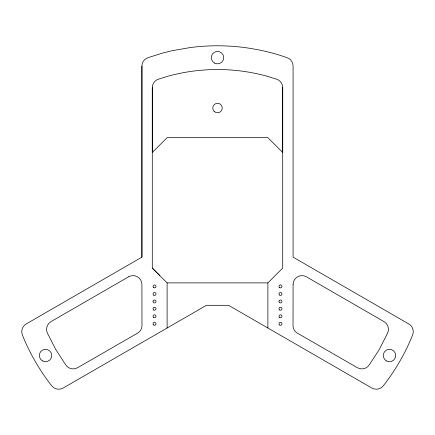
<?xml version="1.0" encoding="UTF-8"?>
<svg xmlns="http://www.w3.org/2000/svg" width="435" height="435" viewBox="0 0 435 435"><rect width="100%" height="100%" fill="white"/><g stroke="black" fill="none" stroke-linecap="round" stroke-linejoin="round"><path stroke-width="0.65" d="M141.919 257.145L141.919 66.076A8.89 8.89 0 0 1 148.509 57.491L163.027 52.956L171.945 50.77L190.035 47.584A210.437 210.437 0 0 1 244.965 47.584C259.07 49.59 273.071 52.657 286.491 57.491A8.89 8.89 0 0 1 293.081 66.076L293.081 257.145L408.802 323.955A8.89 8.89 0 0 1 412.945 333.96L411.918 336.75A210.437 210.437 0 0 1 384.453 384.328L382.55 386.612A8.89 8.89 0 0 1 371.816 388.025L228.544 305.305L206.456 305.305L63.184 388.025A8.89 8.89 0 0 1 52.45 386.612L50.547 384.328A210.437 210.437 0 0 1 23.082 336.75L22.055 333.96A8.89 8.89 0 0 1 26.198 323.955L141.919 257.145L141.919 66.076M159.694 275.485L152.288 268.074L152.288 87.62A8.89 8.89 0 0 1 158.878 79.034L167.774 76.272C200.116 67.289 234.884 67.289 267.226 76.272L276.122 79.034A8.89 8.89 0 0 1 282.712 87.62L282.712 268.074L267.895 282.897L267.895 328.028M282.712 87.62L282.706 152.484L267.884 137.667L167.116 137.667L152.293 152.484L152.288 87.62M152.288 268.074L167.105 282.897L267.895 282.897M167.105 282.897L167.105 328.028M293.081 284.523L293.032 324.466A8.994 8.994 0 0 0 296.643 332.699L357.401 367.727A8.89 8.89 0 0 0 369.549 364.47L379.211 349.582L387.275 333.77A8.89 8.89 0 0 0 384.018 321.623L306.419 276.823A8.89 8.89 0 0 0 293.081 284.523M153.093 301.069L153.038 301.45A1.484 1.484 0 0 0 154.523 302.934A1.484 1.484 0 0 0 156.002 301.45L155.953 301.069A1.484 1.484 0 0 0 153.093 301.069M279.047 301.069L278.998 301.45A1.484 1.484 0 0 0 280.477 302.934A1.484 1.484 0 0 0 281.962 301.45L281.907 301.069A1.484 1.484 0 0 0 279.047 301.069M128.581 276.823L50.982 321.628A8.89 8.89 0 0 0 47.725 333.77L55.789 349.582L65.451 364.47A8.89 8.89 0 0 0 77.599 367.727L138.357 332.699A8.994 8.994 0 0 0 141.968 324.466L141.919 284.523A8.89 8.89 0 0 0 128.581 276.823M153.473 317.316A1.484 1.484 0 0 0 155.953 316.653A1.484 1.484 0 0 0 154.137 314.837A1.484 1.484 0 0 0 153.473 317.316M153.473 324.847A1.484 1.484 0 0 0 155.953 324.184A1.484 1.484 0 0 0 154.137 322.368A1.484 1.484 0 0 0 153.473 324.847M214.39 63.031A6.226 6.226 0 0 0 223.726 57.637A6.226 6.226 0 0 0 214.39 52.249A6.226 6.226 0 0 0 214.39 63.031M214.156 111.376A4.742 4.742 0 0 0 222.095 109.25A4.742 4.742 0 0 0 216.282 103.443A4.742 4.742 0 0 0 214.156 111.376M386.362 360.903A6.226 6.226 0 0 0 395.698 355.509A6.226 6.226 0 0 0 386.362 350.121A6.226 6.226 0 0 0 386.362 360.903M279.738 287.676A1.484 1.484 0 0 0 281.962 286.393A1.484 1.484 0 0 0 279.738 285.11A1.484 1.484 0 0 0 279.738 287.676M279.428 294.968A1.484 1.484 0 0 0 281.907 294.305A1.484 1.484 0 0 0 280.096 292.489A1.484 1.484 0 0 0 279.428 294.968M279.738 310.024A1.484 1.484 0 0 0 281.962 308.741A1.484 1.484 0 0 0 279.738 307.458A1.484 1.484 0 0 0 279.738 310.024M153.783 310.024A1.484 1.484 0 0 0 156.002 308.741A1.484 1.484 0 0 0 153.783 307.458A1.484 1.484 0 0 0 153.783 310.024M42.412 360.903A6.226 6.226 0 0 0 51.749 355.509A6.226 6.226 0 0 0 42.412 350.121A6.226 6.226 0 0 0 42.412 360.903M279.738 325.081A1.484 1.484 0 0 0 281.962 323.798A1.484 1.484 0 0 0 279.738 322.514A1.484 1.484 0 0 0 279.738 325.081M279.738 317.555A1.484 1.484 0 0 0 281.962 316.272A1.484 1.484 0 0 0 279.738 314.989A1.484 1.484 0 0 0 279.738 317.555M153.783 287.676A1.484 1.484 0 0 0 156.002 286.393A1.484 1.484 0 0 0 153.783 285.11A1.484 1.484 0 0 0 153.783 287.676M153.783 295.207A1.484 1.484 0 0 0 156.002 293.924A1.484 1.484 0 0 0 153.783 292.641A1.484 1.484 0 0 0 153.783 295.207"/></g></svg>
